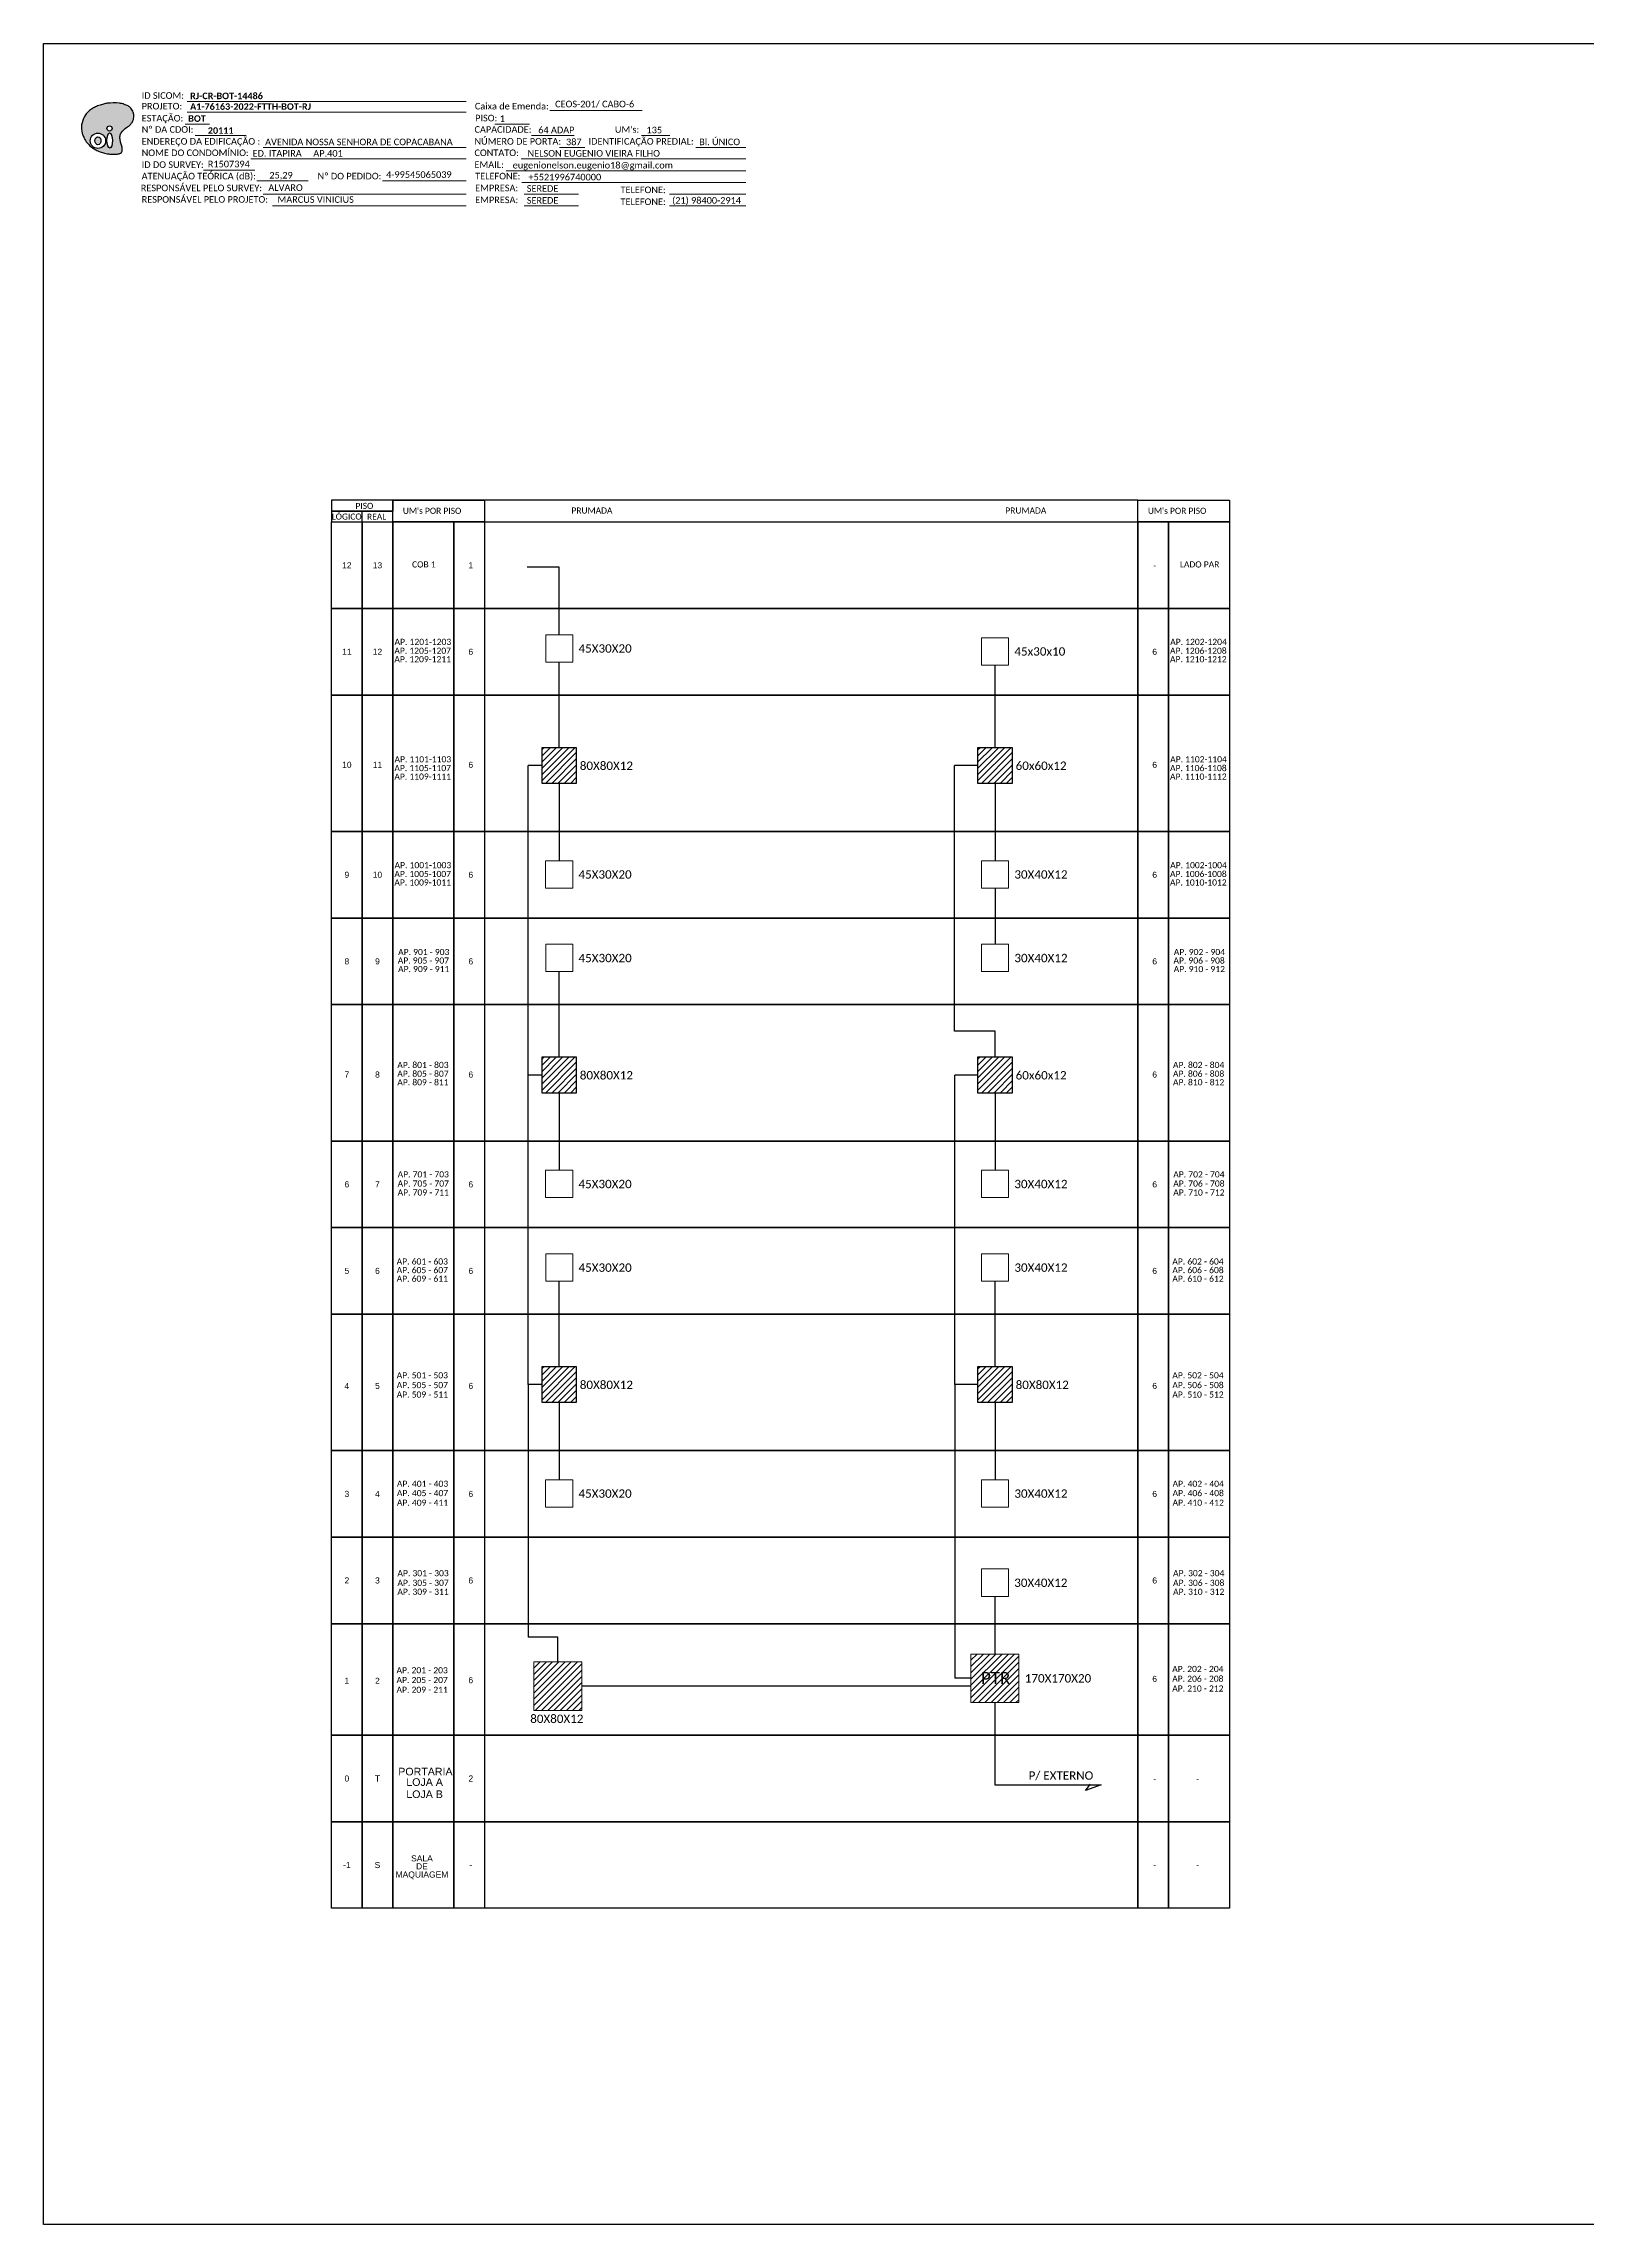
# Model space of a CAD drawing. Header units: inches. Extents: x -276 to 2427, y -126 to 468.
# Drawn here: x 675 to 1096, y -126 to 468 of the extents above; entities that cross this region are included whole.
import ezdxf
from ezdxf.enums import TextEntityAlignment as Align

# ---------------------------------------------------------------- set-up
doc = ezdxf.new("R2010")
doc.units = ezdxf.units.IN
doc.header["$MEASUREMENT"] = 0
doc.styles.add('ARIAL', font='arial.ttf')
doc.styles.add('WMF-Calibri0', font='calibri.ttf')
doc.styles.add('WMF-Calibri1', font='calibrib.ttf')

# ---------------------------------------------------------------- blocks, each defined once
blk = doc.blocks.new('OI')
h = blk.add_hatch(color=40)
edge = h.paths.add_edge_path()
edge.add_spline(control_points=[(4.35, -0.67), (3.92, -0.99), (3.26, -1.5), (2.81, -2.59), (2.9, -3.5), (3.06, -4.27), (3.31, -4.85), (3.37, -5.39), (3.4, -5.88), (3.2, -6.4), (2.54, -6.61), (1.65, -6.63), (0.55, -6.67), (-0.56, -6.42), (-1.61, -6.14), (-2.77, -5.61), (-3.92, -4.77), (-4.89, -3.7), (-5.34, -2.65), (-5.6, -1.94), (-5.85, -0.96), (-5.71, 0.47), (-5.1, 2.02), (-4.14, 3.02), (-3.3, 3.61), (-2.37, 4.16), (-1.36, 4.44), (-0.56, 4.7), (0.79, 4.85), (2.24, 4.97), (3.79, 4.57), (4.67, 4.21), (5.44, 3.65), (5.76, 2.99), (6.03, 2.21), (6.01, 1.46), (5.72, 0.64), (5.31, 0.08), (4.88, -0.38), (4.51, -0.55), (4.35, -0.67)], knot_values=[0, 0, 0, 0, 1.60434, 2.417191, 3.427595, 4.282808, 4.776746, 5.304182, 5.888771, 6.258406, 6.858137, 7.79129, 8.986195, 10.124242, 11.187857, 12.242908, 13.953784, 15.414161, 16.515391, 17.349188, 17.675853, 19.552021, 21.515531, 22.568638, 23.63245, 24.621084, 25.782718, 26.745347, 27.142653, 29.870543, 31.004649, 31.921532, 32.709589, 33.801391, 34.042471, 35.192333, 35.971461, 36.628871, 37.254359, 37.836911, 37.836911, 37.836911, 37.836911], degree=3, periodic=0)
h.paths.add_polyline_path([(1.13, -0.87, -1), (-0.04, -0.87, -1)], flags=16)
edge = h.paths.add_edge_path(flags=16)
edge.add_ellipse((0.56, -3.59), major_axis=(-0.02, 1.71), ratio=0.361305, start_angle=0, end_angle=360)
h.paths.add_polyline_path([(-0.36, -3.62, -1), (-3.8, -3.62, -1)], flags=16)
edge = h.paths.add_edge_path(flags=0)
edge.add_ellipse((-2.08, -3.62), major_axis=(0, 0.885), ratio=0.758294, start_angle=0, end_angle=360)
at = {"color": 40}
for centre, radius in [((-2.08, -3.62), 1.72), ((0.54, -0.87), 0.587)]:
    blk.add_circle(centre, radius, dxfattribs=at)
blk.add_ellipse((-2.08, -3.62), major_axis=(0, 0.885), ratio=0.758294, start_param=-3.141592653589792, end_param=3.141592653589792, dxfattribs=at)
blk.add_ellipse((0.56, -3.59), major_axis=(-0.02, 1.71), ratio=0.361305, dxfattribs=at)
at = {"color": 40, "start_tangent": (-0.800898, -0.598801), "end_tangent": (-0.800898, -0.598801)}
blk.add_spline([(4.35, -0.67), (3.2, -1.78), (2.9, -2.54), (2.92, -3.55), (3.12, -4.38), (3.28, -4.85), (3.37, -5.37), (3.35, -5.95), (3.2, -6.29), (2.66, -6.55), (1.73, -6.63), (0.54, -6.62), (-0.58, -6.41), (-1.6, -6.11), (-2.56, -5.67), (-3.95, -4.67), (-4.89, -3.56), (-5.37, -2.56), (-5.64, -1.78), (-5.72, -1.46), (-5.63, 0.42), (-4.84, 2.22), (-4.13, 2.99), (-3.27, 3.62), (-2.4, 4.09), (-1.3, 4.47), (-0.37, 4.72), (0.02, 4.77), (2.75, 4.8), (3.85, 4.53), (4.69, 4.16), (5.31, 3.68), (5.85, 2.73), (5.93, 2.5), (5.94, 1.35), (5.67, 0.62), (5.29, 0.08), (4.84, -0.36), (4.35, -0.67)], degree=3, dxfattribs=at)

msp = doc.modelspace()

# ---------------------------------------------------------------- hatches: boundary and pattern name
h = msp.add_hatch()
h.set_pattern_fill('ANSI31', color=1, scale=9.6, style=0)
h.set_pattern_definition([(45, (217.7022, -105.5752), (-0.8485281, 0.8485281), [])])
h.paths.add_polyline_path([(820.59, 276.24), (811.08, 276.24), (811.08, 266.6), (820.59, 266.6)])
h.paths.add_polyline_path([(816.26, 267.21), (816.26, 272.15)], flags=16)
h = msp.add_hatch()
h.set_pattern_fill('ANSI31', color=0, scale=9.6, style=0)
h.set_pattern_definition([(45, (336.4279, -105.5752), (-0.8485281, 0.8485281), [])])
h.paths.add_polyline_path([(939.32, 276.24), (929.81, 276.24), (929.81, 266.6), (939.32, 266.6)])
h.paths.add_polyline_path([(934.99, 267.21), (934.99, 272.15)], flags=16)
h = msp.add_hatch()
h.set_pattern_fill('ANSI31', color=1, scale=9.6, style=0)
h.set_pattern_definition([(45, (217.7022, -189.8919), (-0.8485281, 0.8485281), [])])
h.paths.add_polyline_path([(820.59, 191.92), (811.08, 191.92), (811.08, 182.28), (820.59, 182.28)])
h.paths.add_polyline_path([(816.26, 182.89), (816.26, 187.83)], flags=16)
h = msp.add_hatch()
h.set_pattern_fill('ANSI31', color=0, scale=9.6, style=0)
h.set_pattern_definition([(45, (336.4279, -189.8919), (-0.8485281, 0.8485281), [])])
h.paths.add_polyline_path([(939.32, 191.92), (929.81, 191.92), (929.81, 182.28), (939.32, 182.28)])
h.paths.add_polyline_path([(934.99, 182.89), (934.99, 187.83)], flags=16)
h = msp.add_hatch()
h.set_pattern_fill('ANSI31', color=1, scale=9.6, style=0)
h.set_pattern_definition([(45, (217.7022, -274.2086), (-0.8485281, 0.8485281), [])])
h.paths.add_polyline_path([(820.59, 107.6), (811.08, 107.6), (811.08, 97.96), (820.59, 97.96)])
h.paths.add_polyline_path([(816.26, 98.57), (816.26, 103.52)], flags=16)
h = msp.add_hatch()
h.set_pattern_fill('ANSI31', color=0, scale=9.6, style=0)
h.set_pattern_definition([(45, (336.4279, -274.2086), (-0.8485281, 0.8485281), [])])
h.paths.add_polyline_path([(939.32, 107.6), (929.81, 107.6), (929.81, 97.96), (939.32, 97.96)])
h.paths.add_polyline_path([(934.99, 98.57), (934.99, 103.52)], flags=16)
h = msp.add_hatch()
h.set_pattern_fill('ANSI31', color=1, scale=9.6, style=0)
h.set_pattern_definition([(45, (221.7901, -354.5665), (-0.8485281, 0.8485281), [])])
h.paths.add_polyline_path([(808.95, 14.04), (821.97, 14.04), (821.97, 27.25), (808.95, 27.25)])
h = msp.add_hatch()
h.set_pattern_fill('ANSI31', color=5, scale=9.6, style=0)
h.set_pattern_definition([(45, (340.8484, -352.4353), (-0.8485281, 0.8485281), [])])
h.paths.add_polyline_path([(928, 16.17), (941.03, 16.17), (941.03, 29.38), (928, 29.38)])
h.paths.add_polyline_path([(929.93, 20.35), (939.6, 20.35), (939.6, 25.29), (929.93, 25.29)], flags=24)

# ---------------------------------------------------------------- linework, layer by layer
at = {"color": 7}
msp.add_lwpolyline([(675.4, 468.03), (1516.4, 468.03), (1516.4, -125.97), (675.4, -125.97)], close=True, dxfattribs=at)
at = {"color": 7, "lineweight": 0}
for points in [[(714.51, 452.25), (790.48, 452.25)], [(713.99, 446.07), (720.54, 446.07)], [(714.51, 449.35), (790.48, 449.35)], [(798.28, 446.12), (807.76, 446.12)], [(813.32, 449.84), (838.45, 449.84)], [(716.66, 443), (730.6, 443)], [(735.22, 439.77), (790.48, 439.77)], [(808.33, 443), (819.94, 443)], [(815.91, 439.77), (822.86, 439.77)], [(838.27, 443), (845.93, 443)], [(853.08, 439.77), (866.64, 439.77)], [(731.81, 436.66), (790.48, 436.66)], [(805.44, 436.66), (866.67, 436.66)], [(718.97, 433.59), (732.92, 433.59)], [(733.51, 430.62), (747.45, 430.62)], [(767.74, 430.62), (790.51, 430.62)], [(801.4, 433.42), (866.67, 433.42)], [(805.69, 430.18), (866.67, 430.18)], [(735.22, 427.07), (790.48, 427.07)], [(737.71, 423.83), (790.48, 423.83)], [(806.3, 427.07), (821.1, 427.07)], [(806.3, 423.83), (821.1, 423.83)], [(845.9, 427.07), (866.67, 427.07)], [(845.9, 423.83), (866.67, 423.83)]]:
    msp.add_lwpolyline(points, dxfattribs=at)
at = {"color": 0}
for points in [[(753.84, 340.7), (770.5, 340.7), (770.5, 343.66), (753.84, 343.66)], [(753.84, 337.74), (770.5, 337.74), (770.5, 340.7), (753.84, 340.7)], [(939.32, 276.24), (929.81, 276.24), (929.81, 266.6), (939.32, 266.6)], [(939.32, 191.92), (929.81, 191.92), (929.81, 182.28), (939.32, 182.28)], [(939.32, 107.6), (929.81, 107.6), (929.81, 97.96), (939.32, 97.96)]]:
    msp.add_lwpolyline(points, close=True, dxfattribs=at)
for points in [[(762.17, 337.74), (762.17, 340.7)], [(770.5, 337.74), (973.44, 337.74), (973.44, 343.66), (770.5, 343.66), (770.5, 343.66), (770.5, 340.7)], [(973.43, 337.74), (973.43, 343.66)]]:
    msp.add_lwpolyline(points)
for points in [[(770.5, 343.66), (795.5, 343.66), (795.5, 337.74), (770.5, 337.74)], [(973.44, 343.66), (998.44, 343.66), (998.44, 337.74), (973.44, 337.74)], [(753.84, 337.74), (762.17, 337.74), (762.17, 314.17), (753.84, 314.17)], [(762.17, 337.74), (770.5, 337.74), (770.5, 314.17), (762.17, 314.17)], [(770.5, 337.74), (973.44, 337.74), (973.44, 314.17), (770.5, 314.17)], [(770.5, 337.74), (787.16, 337.74), (787.16, 314.17), (770.5, 314.17)], [(787.16, 337.74), (795.5, 337.74), (795.5, 314.17), (787.16, 314.17)], [(973.44, 337.74), (981.78, 337.74), (981.78, 314.17), (973.44, 314.17)], [(981.78, 337.74), (998.44, 337.74), (998.44, 314.17), (981.78, 314.17)], [(753.84, 314.17), (762.17, 314.17), (762.17, 290.59), (753.84, 290.59)], [(762.17, 314.17), (770.5, 314.17), (770.5, 290.59), (762.17, 290.59)], [(770.5, 314.17), (973.44, 314.17), (973.44, 290.59), (770.5, 290.59)], [(770.5, 314.17), (787.16, 314.17), (787.16, 290.59), (770.5, 290.59)], [(787.16, 314.17), (795.5, 314.17), (795.5, 290.59), (787.16, 290.59)], [(973.44, 314.17), (981.78, 314.17), (981.78, 290.59), (973.44, 290.59)], [(981.78, 314.17), (998.44, 314.17), (998.44, 290.59), (981.78, 290.59)], [(753.84, 290.59), (762.17, 290.59), (762.17, 253.43), (753.84, 253.43)], [(762.17, 290.59), (770.5, 290.59), (770.5, 253.43), (762.17, 253.43)], [(770.5, 290.59), (973.44, 290.59), (973.44, 253.43), (770.5, 253.43)], [(770.5, 290.59), (787.16, 290.59), (787.16, 253.43), (770.5, 253.43)], [(787.16, 290.59), (795.5, 290.59), (795.5, 253.43), (787.16, 253.43)], [(973.44, 290.59), (981.78, 290.59), (981.78, 253.43), (973.44, 253.43)], [(981.78, 290.59), (998.44, 290.59), (998.44, 253.43), (981.78, 253.43)], [(753.84, 253.43), (762.17, 253.43), (762.17, 229.85), (753.84, 229.85)], [(762.17, 253.43), (770.5, 253.43), (770.5, 229.85), (762.17, 229.85)], [(770.5, 253.43), (973.44, 253.43), (973.44, 229.85), (770.5, 229.85)], [(770.5, 253.43), (787.16, 253.43), (787.16, 229.85), (770.5, 229.85)], [(787.16, 253.43), (795.5, 253.43), (795.5, 229.85), (787.16, 229.85)], [(973.44, 253.43), (981.78, 253.43), (981.78, 229.85), (973.44, 229.85)], [(981.78, 253.43), (998.44, 253.43), (998.44, 229.85), (981.78, 229.85)], [(753.84, 229.85), (762.17, 229.85), (762.17, 206.27), (753.84, 206.27)], [(762.17, 229.85), (770.5, 229.85), (770.5, 206.27), (762.17, 206.27)], [(770.5, 229.85), (973.44, 229.85), (973.44, 206.27), (770.5, 206.27)], [(770.5, 229.85), (787.16, 229.85), (787.16, 206.27), (770.5, 206.27)], [(787.16, 229.85), (795.5, 229.85), (795.5, 206.27), (787.16, 206.27)], [(973.44, 229.85), (981.78, 229.85), (981.78, 206.27), (973.44, 206.27)], [(981.78, 229.85), (998.44, 229.85), (998.44, 206.27), (981.78, 206.27)], [(753.84, 206.27), (762.17, 206.27), (762.17, 169.11), (753.84, 169.11)], [(762.17, 206.27), (770.5, 206.27), (770.5, 169.11), (762.17, 169.11)], [(770.5, 206.27), (973.44, 206.27), (973.44, 169.11), (770.5, 169.11)], [(770.5, 206.27), (787.16, 206.27), (787.16, 169.11), (770.5, 169.11)], [(787.16, 206.27), (795.5, 206.27), (795.5, 169.11), (787.16, 169.11)], [(973.44, 206.27), (981.78, 206.27), (981.78, 169.11), (973.44, 169.11)], [(981.78, 206.27), (998.44, 206.27), (998.44, 169.11), (981.78, 169.11)], [(753.84, 169.11), (762.17, 169.11), (762.17, 145.53), (753.84, 145.53)], [(762.17, 169.11), (770.5, 169.11), (770.5, 145.53), (762.17, 145.53)], [(770.5, 169.11), (973.44, 169.11), (973.44, 145.53), (770.5, 145.53)], [(770.5, 169.11), (787.16, 169.11), (787.16, 145.53), (770.5, 145.53)], [(787.16, 169.11), (795.5, 169.11), (795.5, 145.53), (787.16, 145.53)], [(973.44, 169.11), (981.78, 169.11), (981.78, 145.53), (973.44, 145.53)], [(981.78, 169.11), (998.44, 169.11), (998.44, 145.53), (981.78, 145.53)], [(753.84, 145.53), (762.17, 145.53), (762.17, 121.96), (753.84, 121.96)], [(762.17, 145.53), (770.5, 145.53), (770.5, 121.96), (762.17, 121.96)], [(770.5, 145.53), (973.44, 145.53), (973.44, 121.96), (770.5, 121.96)], [(770.5, 145.53), (787.16, 145.53), (787.16, 121.96), (770.5, 121.96)], [(787.16, 145.53), (795.5, 145.53), (795.5, 121.96), (787.16, 121.96)], [(973.44, 145.53), (981.78, 145.53), (981.78, 121.96), (973.44, 121.96)], [(981.78, 145.53), (998.44, 145.53), (998.44, 121.96), (981.78, 121.96)], [(753.84, 121.96), (762.17, 121.96), (762.17, 84.79), (753.84, 84.79)], [(762.17, 121.96), (770.5, 121.96), (770.5, 84.79), (762.17, 84.79)], [(770.5, 121.96), (973.44, 121.96), (973.44, 84.79), (770.5, 84.79)], [(770.5, 121.96), (787.16, 121.96), (787.16, 84.79), (770.5, 84.79)], [(787.16, 121.96), (795.5, 121.96), (795.5, 84.79), (787.16, 84.79)], [(973.44, 121.96), (981.78, 121.96), (981.78, 84.79), (973.44, 84.79)], [(981.78, 121.96), (998.44, 121.96), (998.44, 84.79), (981.78, 84.79)], [(753.84, 84.79), (762.17, 84.79), (762.17, 61.22), (753.84, 61.22)], [(762.17, 84.79), (770.5, 84.79), (770.5, 61.22), (762.17, 61.22)], [(770.5, 84.79), (973.44, 84.79), (973.44, 61.22), (770.5, 61.22)], [(770.5, 84.79), (787.16, 84.79), (787.16, 61.22), (770.5, 61.22)], [(787.16, 84.79), (795.5, 84.79), (795.5, 61.22), (787.16, 61.22)], [(973.44, 84.79), (981.78, 84.79), (981.78, 61.22), (973.44, 61.22)], [(981.78, 84.79), (998.44, 84.79), (998.44, 61.22), (981.78, 61.22)], [(753.84, 61.22), (762.17, 61.22), (762.17, 37.64), (753.84, 37.64)], [(762.17, 61.22), (770.5, 61.22), (770.5, 37.64), (762.17, 37.64)], [(770.5, 61.22), (973.44, 61.22), (973.44, 37.64), (770.5, 37.64)], [(770.5, 61.22), (787.16, 61.22), (787.16, 37.64), (770.5, 37.64)], [(787.16, 61.22), (795.5, 61.22), (795.5, 37.64), (787.16, 37.64)], [(973.44, 61.22), (981.78, 61.22), (981.78, 37.64), (973.44, 37.64)], [(981.78, 61.22), (998.44, 61.22), (998.44, 37.64), (981.78, 37.64)], [(753.84, 37.64), (762.17, 37.64), (762.17, 7.27), (753.84, 7.27)], [(762.17, 37.64), (770.5, 37.64), (770.5, 7.27), (762.17, 7.27)], [(770.5, 37.64), (973.44, 37.64), (973.44, 7.27), (770.5, 7.27)], [(770.5, 37.64), (787.16, 37.64), (787.16, 7.27), (770.5, 7.27)], [(787.16, 37.64), (795.5, 37.64), (795.5, 7.27), (787.16, 7.27)], [(973.44, 37.64), (981.78, 37.64), (981.78, 7.27), (973.44, 7.27)], [(981.78, 37.64), (998.44, 37.64), (998.44, 7.27), (981.78, 7.27)], [(753.84, 7.27), (762.17, 7.27), (762.17, -16.31), (753.84, -16.31)], [(762.17, 7.27), (770.5, 7.27), (770.5, -16.31), (762.17, -16.31)], [(770.5, 7.27), (973.44, 7.27), (973.44, -16.31), (770.5, -16.31)], [(770.5, 7.27), (787.16, 7.27), (787.16, -16.31), (770.5, -16.31)], [(787.16, 7.27), (795.5, 7.27), (795.5, -16.31), (787.16, -16.31)], [(973.44, 7.27), (981.78, 7.27), (981.78, -16.31), (973.44, -16.31)], [(981.78, 7.27), (998.44, 7.27), (998.44, -16.31), (981.78, -16.31)], [(753.84, -16.31), (762.17, -16.31), (762.17, -39.88), (753.84, -39.88)], [(762.17, -16.31), (770.5, -16.31), (770.5, -39.88), (762.17, -39.88)], [(770.5, -16.31), (973.44, -16.31), (973.44, -39.88), (770.5, -39.88)], [(770.5, -16.31), (787.16, -16.31), (787.16, -39.88), (770.5, -39.88)], [(787.16, -16.31), (795.5, -16.31), (795.5, -39.88), (787.16, -39.88)], [(973.44, -16.31), (981.78, -16.31), (981.78, -39.88), (973.44, -39.88)], [(981.78, -16.31), (998.44, -16.31), (998.44, -39.88), (981.78, -39.88)]]:
    msp.add_lwpolyline(points, close=True)
at = {"color": 3}
for points in [[(815.84, 307.03), (815.84, 325.45), (807.15, 325.45)], [(815.84, 276.24), (815.84, 299.58)], [(934.56, 276.24), (934.56, 298.77)], [(807.4, 187.1), (807.4, 271.42)], [(811.08, 271.42), (807.4, 271.42)], [(934.56, 191.92), (934.56, 199.03), (923.53, 199.03), (923.53, 271.42)], [(929.81, 271.42), (923.53, 271.42)], [(815.84, 266.6), (815.84, 245.48)], [(934.56, 266.6), (934.56, 245.48)], [(934.56, 238.02), (934.56, 222.72)], [(815.84, 191.92), (815.84, 215.26)], [(807.4, 102.78), (807.4, 187.1)], [(811.08, 187.1), (807.4, 187.1)], [(929.81, 102.78), (923.57, 102.78), (923.57, 187.1)], [(929.81, 187.1), (923.57, 187.1)], [(815.84, 182.28), (815.84, 161.17)], [(934.56, 182.28), (934.56, 161.17)], [(815.84, 107.6), (815.84, 130.94)], [(934.56, 107.6), (934.56, 130.94)], [(811.08, 102.78), (807.4, 102.78), (807.4, 34.02)], [(923.57, 102.78), (923.57, 22.77)], [(815.84, 97.96), (815.84, 76.85)], [(934.56, 97.96), (934.56, 76.85)], [(934.51, 45.06), (934.52, 29.38)], [(815.46, 27.25), (815.46, 34.02), (807.4, 34.02)], [(928, 20.64), (821.97, 20.64)], [(928, 22.77), (923.57, 22.77)]]:
    msp.add_lwpolyline(points, dxfattribs=at)
at = {"lineweight": 0}
for points in [[(819.52, 307.03), (812.16, 307.03), (812.16, 299.58), (819.52, 299.58)], [(938.23, 306.22), (930.88, 306.22), (930.88, 298.77), (938.23, 298.77)], [(819.51, 245.48), (812.15, 245.48), (812.15, 238.02), (819.51, 238.02)], [(938.23, 245.48), (930.88, 245.48), (930.88, 238.02), (938.23, 238.02)], [(819.52, 222.72), (812.16, 222.72), (812.16, 215.26), (819.52, 215.26)], [(938.24, 222.72), (930.88, 222.72), (930.88, 215.26), (938.24, 215.26)], [(819.51, 161.17), (812.15, 161.17), (812.15, 153.71), (819.51, 153.71)], [(938.23, 161.17), (930.88, 161.17), (930.88, 153.71), (938.23, 153.71)], [(819.52, 138.4), (812.16, 138.4), (812.16, 130.94), (819.52, 130.94)], [(938.24, 138.4), (930.88, 138.4), (930.88, 130.94), (938.24, 130.94)], [(819.51, 76.85), (812.15, 76.85), (812.15, 69.39), (819.51, 69.39)], [(938.23, 76.85), (930.88, 76.85), (930.88, 69.39), (938.23, 69.39)], [(938.19, 52.55), (930.84, 52.55), (930.84, 45.09), (938.19, 45.09)]]:
    msp.add_lwpolyline(points, close=True, dxfattribs=at)
at = {"color": 1}
for points in [[(820.59, 276.24), (811.08, 276.24), (811.08, 266.6), (820.59, 266.6)], [(820.59, 191.92), (811.08, 191.92), (811.08, 182.28), (820.59, 182.28)], [(820.59, 107.6), (811.08, 107.6), (811.08, 97.96), (820.59, 97.96)]]:
    msp.add_lwpolyline(points, close=True, dxfattribs=at)
at = {"color": 1, "lineweight": 0}
msp.add_lwpolyline([(808.95, 27.25), (821.97, 27.25), (821.97, 14.04), (808.95, 14.04)], close=True, dxfattribs=at)
at = {"color": 5, "lineweight": 0}
msp.add_lwpolyline([(928, 29.38), (941.03, 29.38), (941.03, 16.17), (928, 16.17)], close=True, dxfattribs=at)
at = {"color": 1}
for points in [[(934.52, 16.17), (934.52, -6.28), (963.45, -6.28)], [(959.21, -7.81), (960.56, -6.06)], [(963.45, -6.28), (959.21, -7.81)]]:
    msp.add_lwpolyline(points, dxfattribs=at)

# ---------------------------------------------------------------- block references
at = {"color": 7, "xscale": 1.213923925163967, "yscale": 1.213923925163968, "zscale": 1.213923925163967, "rotation": 0.1532896023949059}
msp.add_blockref('OI', (692.71, 445.98), dxfattribs=at)

# ---------------------------------------------------------------- texts
at = {"color": 7, "lineweight": 0, "style": 'WMF-Calibri0'}
for s, height, p in [('PROJETO:', 1.793, (702.11, 450.1)), ('ID SICOM:', 1.793, (702.11, 453)), ('Caixa de Emenda:', 1.7927, (792.86, 450.1)), ('ESTAÇÃO:', 1.793, (702.11, 446.82)), ('Nº DA CDOI:', 1.7927, (702.11, 443.75)), ('CAPACIDADE:', 1.7927, (792.76, 443.75)), ('PISO:', 1.793, (792.94, 446.86)), ("UM's:", 1.793, (831, 443.75)), ('ENDEREÇO DA EDIFICAÇÃO :', 1.7927, (702.11, 440.51)), ('NOME DO CONDOMÍNIO:', 1.7927, (702.11, 437.4)), ('NÚMERO DE PORTA:', 1.7927, (792.76, 440.51)), ('IDENTIFICAÇÃO PREDIAL:', 1.7927, (823.84, 440.51)), ('ID DO SURVEY:', 1.7927, (702.11, 434.17)), ('CONTATO:', 1.793, (792.76, 437.4)), ('EMAIL:', 1.793, (792.76, 434.17)), ('RESPONSÁVEL PELO SURVEY:', 1.7927, (701.87, 427.82)), ('ATENUAÇÃO TEÓRICA (dB):', 1.7927, (702.11, 431.05)), ('Nº DO PEDIDO:', 1.7927, (750.03, 431.05)), ('TELEFONE:', 1.793, (792.94, 431.05)), ('EMPRESA:', 1.793, (792.94, 427.82)), ('TELEFONE:', 1.793, (832.54, 427.31)), ('RESPONSÁVEL PELO PROJETO:', 1.7927, (702.11, 424.7)), ('EMPRESA:', 1.793, (792.94, 424.58)), ('TELEFONE:', 1.793, (832.54, 424.07))]:
    msp.add_text(s, height=height, dxfattribs=at).set_placement(p)
at = {"color": 7}
for s, height, style, p in [('A1-76163-2022-FTTH-BOT-RJ', 1.7927, 'WMF-Calibri1', (715.3, 450)), ('RJ-CR-BOT-14486', 1.7927, 'WMF-Calibri1', (715.3, 452.9)), ('CEOS-201/ CABO-6', 1.7927, 'WMF-Calibri0', (814.72, 450.68)), ('BOT', 1.793, 'WMF-Calibri1', (714.79, 446.73)), ('1', 1.79, 'WMF-Calibri0', (799.63, 446.72)), (' 64 ADAP', 1.793, 'WMF-Calibri0', (809.5, 443.62)), ('AVENIDA NOSSA SENHORA DE COPACABANA ', 1.7927, 'WMF-Calibri0', (735.73, 440.35)), ('387', 1.793, 'WMF-Calibri0', (817.69, 440.37)), ('135', 1.793, 'WMF-Calibri0', (839.62, 443.6)), ('Bl. ÚNICO', 1.793, 'WMF-Calibri0', (853.97, 440.37)), ('R1507394', 1.793, 'WMF-Calibri0', (720.13, 434.34)), ('ED. ITAPIRA     AP.401', 1.7927, 'WMF-Calibri0', (732.32, 437.24)), ('eugenionelson.eugenio18@gmail.com', 1.7927, 'WMF-Calibri0', (803.18, 434.02)), ('NELSON EUGENIO VIEIRA FILHO', 1.7927, 'WMF-Calibri0', (807.22, 437.25)), ('ALVARO', 1.793, 'WMF-Calibri0', (736.62, 427.91)), ('25,29', 1.793, 'WMF-Calibri0', (736.89, 431.29)), ('4-99545065039', 1.7927, 'WMF-Calibri0', (768.69, 431.46)), ('SEREDE', 1.793, 'WMF-Calibri0', (807, 427.67)), ('+5521996740000', 1.7927, 'WMF-Calibri0', (807.47, 430.78)), ('MARCUS VINICIUS', 1.7927, 'WMF-Calibri0', (739.11, 424.67)), ('SEREDE', 1.793, 'WMF-Calibri0', (807, 424.43)), ('(21) 98400-2914', 1.7927, 'WMF-Calibri0', (846.6, 424.43)), ('45X30X20', 2.278, 'WMF-Calibri0', (821.1, 302.14)), ('45x30x10', 2.278, 'WMF-Calibri0', (939.82, 301.33)), ('80X80X12', 2.278, 'WMF-Calibri0', (821.45, 270.2)), ('60x60x12', 2.278, 'WMF-Calibri0', (940.17, 270.2)), ('45X30X20', 2.278, 'WMF-Calibri0', (821.09, 240.59)), ('30X40X12', 2.278, 'WMF-Calibri0', (939.82, 240.59)), ('45X30X20', 2.278, 'WMF-Calibri0', (821.1, 217.82)), ('30X40X12', 2.278, 'WMF-Calibri0', (939.83, 217.82)), ('80X80X12', 2.278, 'WMF-Calibri0', (821.45, 185.89)), ('60x60x12', 2.278, 'WMF-Calibri0', (940.17, 185.89)), ('45X30X20', 2.278, 'WMF-Calibri0', (821.09, 156.27)), ('30X40X12', 2.278, 'WMF-Calibri0', (939.82, 156.27)), ('45X30X20', 2.278, 'WMF-Calibri0', (821.1, 133.5)), ('30X40X12', 2.278, 'WMF-Calibri0', (939.83, 133.5)), ('80X80X12', 2.278, 'WMF-Calibri0', (821.45, 101.57)), ('80X80X12', 2.278, 'WMF-Calibri0', (940.17, 101.57)), ('45X30X20', 2.278, 'WMF-Calibri0', (821.09, 71.95)), ('30X40X12', 2.278, 'WMF-Calibri0', (939.82, 71.95)), ('30X40X12', 2.278, 'WMF-Calibri0', (939.78, 47.66)), ('PTR', 3.295, 'WMF-Calibri0', (930.75, 21.19)), ('170X170X20', 2.278, 'WMF-Calibri0', (942.66, 21.63)), ('80X80X12', 2.278, 'WMF-Calibri0', (807.95, 10.61)), ('P/ EXTERNO', 2.278, 'WMF-Calibri0', (943.69, -4.85))]:
    msp.add_text(s, height=height, dxfattribs=dict(at, style=style)).set_placement(p)
at = {"color": 7, "style": 'WMF-Calibri1'}
msp.add_text('20111', height=1.793, dxfattribs=at).set_placement((723.63, 443.46), align=Align.CENTER)
at = {"color": 0, "style": 'WMF-Calibri0'}
for s, p in [('  LÓGICO', (752.7, 338.38)), ('     PISO', (757.41, 341.29)), ('    REAL', (761.16, 338.33)), ("UM's POR PISO", (773.25, 339.95)), ('PRUMADA', (819.17, 340.03)), ('PRUMADA', (937.35, 340.03)), ("UM's POR PISO", (976.19, 339.95))]:
    msp.add_text(s, height=1.656, dxfattribs=at).set_placement(p)
for s, height, style, p in [('COB 1', 1.668, 'WMF-Calibri0', (775.76, 325.34)), ('LADO PAR', 1.668, 'WMF-Calibri0', (984.9, 325.34)), ('AP. 1205-1207', 1.6682, 'WMF-Calibri0', (770.94, 301.84)), ('AP. 1201-1203', 1.6682, 'WMF-Calibri0', (770.99, 304.25)), ('AP. 1206-1208', 1.6682, 'WMF-Calibri0', (982.21, 301.84)), ('AP. 1202-1204', 1.6682, 'WMF-Calibri0', (982.26, 304.25)), ('AP. 1209-1211', 1.6682, 'WMF-Calibri0', (770.94, 299.53)), ('AP. 1210-1212', 1.6682, 'WMF-Calibri0', (982.21, 299.53)), ('AP. 1101-1103', 1.6682, 'WMF-Calibri0', (770.99, 272.27)), ('AP. 1102-1104', 1.6682, 'WMF-Calibri0', (982.26, 272.27)), ('AP. 1105-1107', 1.6682, 'WMF-Calibri0', (770.94, 269.87)), ('AP. 1109-1111', 1.6682, 'WMF-Calibri0', (770.94, 267.55)), ('AP. 1106-1108', 1.6682, 'WMF-Calibri0', (982.21, 269.87)), ('AP. 1110-1112', 1.6682, 'WMF-Calibri0', (982.21, 267.55)), ('AP. 1001-1003', 1.6682, 'WMF-Calibri0', (770.99, 243.43)), ('AP. 1002-1004', 1.6682, 'WMF-Calibri0', (982.26, 243.43)), ('AP. 1005-1007', 1.6682, 'WMF-Calibri0', (770.94, 241.03)), ('AP. 1009-1011', 1.6682, 'WMF-Calibri0', (770.94, 238.71)), ('AP. 1006-1008', 1.6682, 'WMF-Calibri0', (982.21, 241.03)), ('AP. 1010-1012', 1.6682, 'WMF-Calibri0', (982.21, 238.71)), ('AP. 901 - 903', 1.6682, 'WMF-Calibri0', (771.96, 219.77)), ('AP. 902 - 904', 1.6682, 'WMF-Calibri0', (983.24, 219.77)), ('AP. 905 - 907', 1.6682, 'WMF-Calibri0', (771.87, 217.45)), ('AP. 909 - 911', 1.6682, 'WMF-Calibri0', (771.95, 215.13)), ('AP. 906 - 908', 1.6682, 'WMF-Calibri0', (983.15, 217.45)), ('AP. 910 - 912', 1.6682, 'WMF-Calibri0', (983.22, 215.13)), ('AP. 801 - 803', 1.6682, 'WMF-Calibri0', (771.74, 189.01)), ('AP. 802 - 804', 1.6682, 'WMF-Calibri0', (983.02, 189.01)), ('AP. 805 - 807', 1.6682, 'WMF-Calibri0', (771.74, 186.62)), ('AP. 809 - 811', 1.6682, 'WMF-Calibri0', (771.74, 184.29)), ('AP. 806 - 808', 1.6682, 'WMF-Calibri0', (983.02, 186.62)), ('AP. 810 - 812', 1.6682, 'WMF-Calibri0', (983.02, 184.29)), ('AP. 701 - 703', 1.6682, 'WMF-Calibri0', (771.83, 159.2)), ('AP. 702 - 704', 1.6682, 'WMF-Calibri0', (983.1, 159.2)), ('AP. 705 - 707', 1.6682, 'WMF-Calibri0', (771.83, 156.71)), ('AP. 709 - 711', 1.6682, 'WMF-Calibri0', (771.83, 154.27)), ('AP. 706 - 708', 1.6682, 'WMF-Calibri0', (983.1, 156.71)), ('AP. 710 - 712', 1.6682, 'WMF-Calibri0', (983.1, 154.27)), ('AP. 601 - 603', 1.6682, 'WMF-Calibri0', (771.57, 135.48)), ('AP. 602 - 604', 1.6682, 'WMF-Calibri0', (982.85, 135.48)), ('AP. 605 - 607', 1.6682, 'WMF-Calibri0', (771.57, 133.13)), ('AP. 609 - 611', 1.6682, 'WMF-Calibri0', (771.57, 130.79)), ('AP. 606 - 608', 1.6682, 'WMF-Calibri0', (982.85, 133.13)), ('AP. 610 - 612', 1.6682, 'WMF-Calibri0', (982.85, 130.79)), ('AP. 501 - 503', 1.6682, 'WMF-Calibri0', (771.57, 104.48)), ('AP. 505 - 507', 1.6682, 'WMF-Calibri0', (771.57, 101.81)), ('AP. 502 - 504', 1.6682, 'WMF-Calibri0', (982.85, 104.48)), ('AP. 506 - 508', 1.6682, 'WMF-Calibri0', (982.85, 101.81)), ('AP. 509 - 511', 1.6682, 'WMF-Calibri0', (771.57, 99.23)), ('AP. 510 - 512', 1.6682, 'WMF-Calibri0', (982.85, 99.23)), ('AP. 401 - 403', 1.6682, 'WMF-Calibri0', (771.63, 74.93)), ('AP. 405 - 407', 1.6682, 'WMF-Calibri0', (771.63, 72.39)), ('AP. 409 - 411', 1.6682, 'WMF-Calibri0', (771.63, 69.77)), ('AP. 402 - 404', 1.6682, 'WMF-Calibri0', (982.91, 74.93)), ('AP. 406 - 408', 1.6682, 'WMF-Calibri0', (982.91, 72.39)), ('AP. 410 - 412', 1.6682, 'WMF-Calibri0', (982.91, 69.77)), ('AP. 301 - 303', 1.6682, 'WMF-Calibri0', (771.77, 50.58)), ('AP. 305 - 307', 1.6682, 'WMF-Calibri0', (771.77, 47.95)), ('AP. 302 - 304', 1.6682, 'WMF-Calibri0', (983.04, 50.58)), ('AP. 306 - 308', 1.6682, 'WMF-Calibri0', (983.04, 47.95)), ('AP. 309 - 311', 1.6682, 'WMF-Calibri0', (771.77, 45.51)), ('AP. 310 - 312', 1.6682, 'WMF-Calibri0', (983.04, 45.51)), ('AP. 201 - 203', 1.6682, 'WMF-Calibri0', (771.53, 24.14)), ('AP. 202 - 204', 1.6682, 'WMF-Calibri0', (982.81, 24.49)), ('AP. 205 - 207', 1.6682, 'WMF-Calibri0', (771.53, 21.48)), ('AP. 209 - 211', 1.6682, 'WMF-Calibri0', (771.53, 18.82)), ('AP. 206 - 208', 1.6682, 'WMF-Calibri0', (982.81, 21.83)), ('AP. 210 - 212', 1.6682, 'WMF-Calibri0', (982.81, 19.17)), ('LOJA A', 2.07, 'ARIAL', (774.19, -6.52)), ('LOJA B', 2.07, 'ARIAL', (774.19, -9.83))]:
    msp.add_text(s, height=height, dxfattribs=dict(style=style)).set_placement(p)
at = {"style": 'ARIAL', "flags": 12}
for tag, height, p in [('12', 1.656, (758, 325.95)), ('13', 1.656, (766.33, 325.95)), ('1', 1.656, (791.76, 325.95)), ('-', 1.656, (978.03, 325.95)), ('11', 1.656, (758, 302.38)), ('12', 1.656, (766.33, 302.38)), ('6', 1.656, (791.76, 302.38)), ('6', 1.656, (978.03, 302.38)), ('10', 1.656, (758, 271.59)), ('11', 1.656, (766.33, 271.59)), ('6', 1.656, (791.76, 271.59)), ('6', 1.656, (978.03, 271.59)), ('9', 1.656, (758, 241.64)), ('10', 1.656, (766.33, 241.64)), ('6', 1.656, (791.76, 241.64)), ('6', 1.656, (978.03, 241.64)), ('8', 1.656, (758, 218.06)), ('9', 1.656, (766.33, 218.06)), ('6', 1.656, (791.76, 218.06)), ('6', 1.656, (978.03, 218.06)), ('7', 1.656, (758, 187.23)), ('8', 1.656, (766.33, 187.23)), ('6', 1.656, (791.76, 187.23)), ('6', 1.656, (978.03, 187.23)), ('6', 1.656, (758, 157.32)), ('7', 1.656, (766.33, 157.32)), ('6', 1.656, (791.76, 157.32)), ('6', 1.656, (978.03, 157.32)), ('5', 1.656, (758, 133.75)), ('6', 1.656, (766.33, 133.75)), ('6', 1.656, (791.76, 133.75)), ('6', 1.656, (978.03, 133.75)), ('4', 1.656, (758, 102.42)), ('5', 1.656, (766.33, 102.42)), ('6', 1.656, (791.76, 102.42)), ('6', 1.656, (978.03, 102.42)), ('3', 1.656, (758, 73)), ('4', 1.656, (766.33, 73)), ('6', 1.656, (791.76, 73)), ('6', 1.656, (978.03, 73)), ('2', 1.656, (758, 49.43)), ('3', 1.656, (766.33, 49.43)), ('6', 1.656, (791.76, 49.43)), ('6', 1.656, (978.03, 49.43)), ('1', 1.656, (758, 22.11)), ('2', 1.656, (766.33, 22.11)), ('6', 1.656, (791.76, 22.27)), ('6', 1.656, (978.03, 22.62)), ('0', 1.656, (758, -4.52)), ('T', 1.656, (766.33, -4.52)), ('PORTARIA', 2.07, (779.4, -2.63)), ('2', 1.656, (791.76, -4.52)), ('-', 1.656, (978.03, -4.52)), ('-', 1.656, (989.73, -4.52)), ('-1', 1.656, (758, -28.09)), ('S', 1.656, (766.33, -28.09)), ('SALA', 1.656, (778.45, -26.27)), ('DE', 1.656, (778.45, -28.43)), ('-', 1.656, (791.76, -28.09)), ('-', 1.656, (978.03, -28.09)), ('-', 1.656, (989.73, -28.09)), ('MAQUIAGEM', 1.656, (778.45, -30.67))]:
    msp.add_attdef(tag, text='XX', height=height, dxfattribs=at).set_placement(p, align=Align.MIDDLE_CENTER)

doc.saveas('drawing.dxf')
